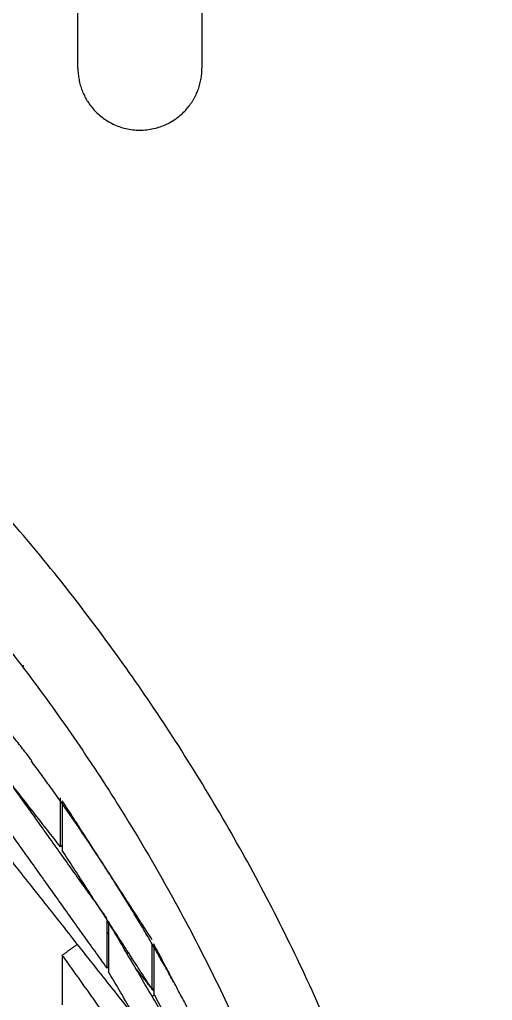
# Model space of a CAD drawing. Header units: centimetres. Extents: x 0 to 19.8, y 0 to 41.5.
# Drawn here: x 16.671 to 17.243, y 16.622 to 17.807 of the extents above; entities that cross this region are included whole.
import ezdxf

# ---------------------------------------------------------------- set-up
doc = ezdxf.new("R2010")
doc.units = ezdxf.units.CM
doc.layers.add('Make2D$Visible$Curves', color=7, linetype='Continuous', true_color=0x000000)

msp = doc.modelspace()

# ---------------------------------------------------------------- linework, layer by layer
at = {"layer": 'Make2D$Visible$Curves', "color": 18, "lineweight": -3, "true_color": 0x000000}
for points in [[(16.7419, 17.748), (16.7419, 19.0673), (16.7419, 20.3865)], [(16.8919, 20.3865), (16.8919, 19.0673), (16.8919, 17.748)], [(16.8117, 16.6003), (16.6445, 16.8119), (16.4773, 17.0235)], [(16.6861, 16.9114), (16.6419, 16.968), (16.5976, 17.0246)], [(16.6748, 17.025), (16.6756, 17.0256), (16.6764, 17.0262)], [(16.7208, 16.8071), (16.6592, 16.8859), (16.5976, 16.9646)], [(16.7771, 16.7205), (16.7189, 16.8019), (16.6608, 16.8833)], [(16.7208, 16.8071), (16.7208, 16.8366), (16.7208, 16.8661)], [(16.8317, 16.6947), (16.7774, 16.7786), (16.723, 16.8626)], [(16.723, 16.8626), (16.723, 16.8326), (16.723, 16.8026)], [(16.6861, 16.8514), (16.6854, 16.8508), (16.6846, 16.8501)], [(16.6893, 16.8436), (16.6902, 16.8443), (16.6912, 16.8449)], [(16.7771, 16.6605), (16.7189, 16.7419), (16.6608, 16.8233)], [(16.723, 16.8088), (16.7219, 16.8079), (16.7208, 16.8071)], [(16.8317, 16.6347), (16.7774, 16.7186), (16.723, 16.8026)], [(16.7771, 16.6605), (16.7771, 16.6897), (16.7771, 16.7189)], [(16.7772, 16.7149), (16.7783, 16.7157), (16.7793, 16.7165)], [(16.8803, 16.5434), (16.8297, 16.6297), (16.779, 16.7159)], [(16.779, 16.7159), (16.779, 16.6859), (16.779, 16.6559)], [(16.779, 16.7016), (16.778, 16.7029), (16.7771, 16.7041)], [(16.723, 16.6762), (16.7323, 16.6829), (16.7416, 16.6896)], [(16.8317, 16.6347), (16.8317, 16.6621), (16.8317, 16.6895)], [(16.9078, 16.5492), (16.8706, 16.6196), (16.8335, 16.69)], [(16.8335, 16.6866), (16.8335, 16.6583), (16.8335, 16.63)], [(16.7771, 16.6005), (16.75, 16.6384), (16.723, 16.6762)], [(16.723, 16.6762), (16.723, 16.6462), (16.723, 16.6162)], [(16.8032, 16.6791), (16.8023, 16.6785), (16.8015, 16.678)], [(16.8057, 16.6715), (16.8066, 16.6721), (16.8075, 16.6726)], [(16.7792, 16.662), (16.7781, 16.6613), (16.7771, 16.6605)], [(16.8803, 16.4834), (16.8297, 16.5697), (16.779, 16.6559)], [(16.8335, 16.6327), (16.8226, 16.6465), (16.8117, 16.6603)], [(16.8315, 16.6267), (16.8331, 16.6276), (16.8346, 16.6285)], [(16.8335, 16.6359), (16.8326, 16.6353), (16.8317, 16.6347)], [(16.9268, 16.4531), (16.8801, 16.5416), (16.8335, 16.63)]]:
    msp.add_open_spline(points, degree=2, dxfattribs=at)
msp.add_rational_spline([(16.7419, 17.748), (16.7419, 17.7171), (16.7637, 17.6951), (16.8166, 17.642), (16.8698, 17.6948), (16.8919, 17.7168), (16.8919, 17.748)], [0.853555280099, 0.854079424516, 1, 0.707106781187, 1, 0.853027356671, 0.853555280099], degree=2, knots=[0.1769262, 0.1769262, 0.1769262, 0.2356194, 0.2356194, 0.3534292, 0.3534292, 0.4125456, 0.4125456, 0.4125456], dxfattribs=at)
for points, weights in [([(17.243, 15.6341), (17.243, 16.5745), (16.6041, 17.2645)], [0.853867800566, 0.860338983745, 1]), ([(16.5307, 17.1966), (17.143, 16.5353), (17.143, 15.6341)], [1, 0.860338983745, 0.853867800566]), ([(16.858, 16.6431), (16.781, 16.783), (16.6854, 16.9109)], [0.919341197447, 0.937410287778, 0.960442182632])]:
    msp.add_rational_spline(points, weights, degree=2, dxfattribs=at)

doc.saveas('drawing.dxf')
